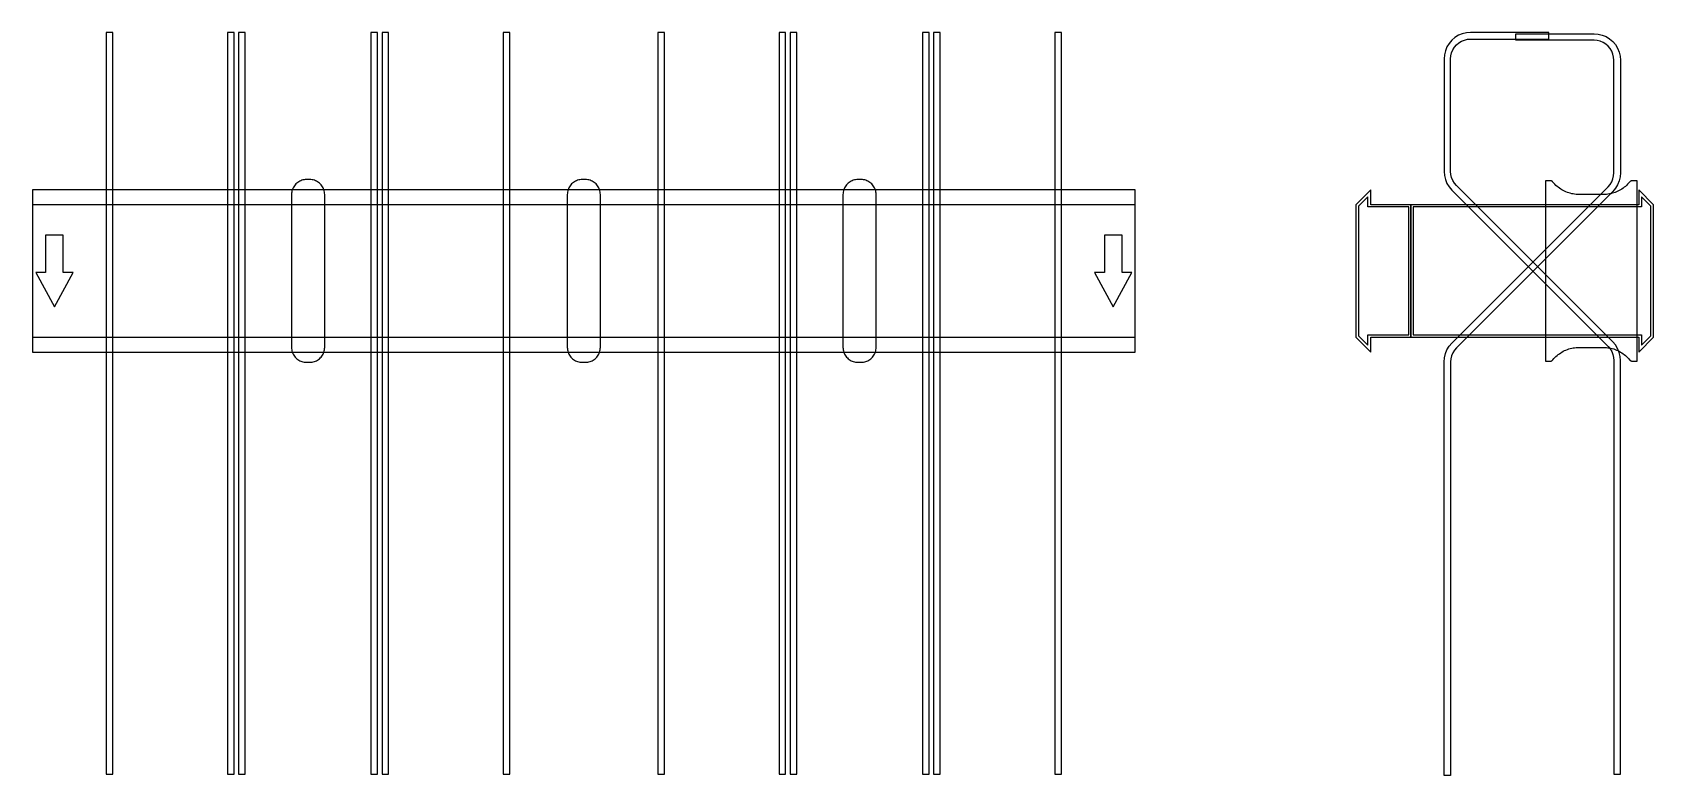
# Model space of a CAD drawing. Extents: x 0 to 1470, y -457 to 216.
import ezdxf

# ---------------------------------------------------------------- set-up
doc = ezdxf.new("R2010")
doc.units = 0
doc.layers.add('Halfen', color=7, linetype='CONTINUOUS')

msp = doc.modelspace()

# ---------------------------------------------------------------- linework, layer by layer
at = {"layer": 'Halfen', "color": 7}
for points in [[(73, -456.177), (73, 216.147), (67, 216.147), (67, -456.177)], [(183, -456.177), (183, 216.147), (177, 216.147), (177, -456.177)], [(193, -456.177), (193, 216.147), (187, 216.147), (187, -456.177)], [(313, -456.177), (313, 216.147), (307, 216.147), (307, -456.177)], [(323, -456.177), (323, 216.147), (317, 216.147), (317, -456.177)], [(433, -456.177), (433, 216.147), (427, 216.147), (427, -456.177)], [(573, -456.177), (573, 216.147), (567, 216.147), (567, -456.177)], [(683, -456.177), (683, 216.147), (677, 216.147), (677, -456.177)], [(693, -456.177), (693, 216.147), (687, 216.147), (687, -456.177)], [(813, -456.177), (813, 216.147), (807, 216.147), (807, -456.177)], [(823, -456.177), (823, 216.147), (817, 216.147), (817, -456.177)], [(933, -456.177), (933, 216.147), (927, 216.147), (927, -456.177)], [(1440, -456.177), (1440, -81.213), (1439.705, -77.459), (1438.825, -73.797), (1437.384, -70.317), (1435.416, -67.106), (1432.971, -64.243), (1291.272, 77.456), (1289.438, 79.604), (1287.962, 82.012), (1286.881, 84.621), (1286.222, 87.368), (1286, 90.184), (1286, 192.147), (1286.222, 194.963), (1286.881, 197.71), (1287.962, 200.319), (1289.438, 202.728), (1291.272, 204.875), (1293.42, 206.71), (1295.828, 208.186), (1298.438, 209.266), (1301.184, 209.926), (1304, 210.147), (1375, 210.147), (1375, 216.147), (1304, 216.147), (1300.246, 215.852), (1296.584, 214.973), (1293.104, 213.532), (1289.893, 211.564), (1287.029, 209.118), (1284.584, 206.254), (1282.616, 203.043), (1281.175, 199.564), (1280.295, 195.902), (1280, 192.147), (1280, 90.184), (1280.295, 86.429), (1281.175, 82.767), (1282.616, 79.288), (1284.584, 76.077), (1287.029, 73.213), (1428.728, -68.485), (1430.562, -70.633), (1432.038, -73.041), (1433.119, -75.651), (1433.778, -78.397), (1434, -81.213), (1434, -456.177)], [(1280, -457.324), (1280, -82.361), (1280.295, -78.606), (1281.175, -74.944), (1282.616, -71.465), (1284.584, -68.254), (1287.029, -65.39), (1428.728, 76.308), (1430.562, 78.456), (1432.038, 80.865), (1433.119, 83.474), (1433.778, 86.221), (1434, 89.036), (1434, 191), (1433.778, 193.816), (1433.119, 196.562), (1432.038, 199.172), (1430.562, 201.58), (1428.728, 203.728), (1426.58, 205.562), (1424.172, 207.038), (1421.562, 208.119), (1418.816, 208.778), (1416, 209), (1345, 209), (1345, 215), (1416, 215), (1419.754, 214.705), (1423.416, 213.825), (1426.896, 212.384), (1430.107, 210.416), (1432.971, 207.971), (1435.416, 205.107), (1437.384, 201.896), (1438.825, 198.416), (1439.705, 194.754), (1440, 191), (1440, 89.036), (1439.705, 85.282), (1438.825, 81.62), (1437.384, 78.141), (1435.416, 74.929), (1432.971, 72.066), (1291.272, -69.633), (1289.438, -71.78), (1287.962, -74.189), (1286.881, -76.798), (1286.222, -79.545), (1286, -82.361), (1286, -457.324)], [(0, -73.5), (1000, -73.5), (1000, 73.5), (0, 73.5)], [(265, -69.3), (265, -56.8), (265, 69.3), (264.958, 70.359), (264.834, 71.412), (264.627, 72.452), (264.339, 73.472), (263.972, 74.466), (263.529, 75.429), (263.011, 76.354), (262.422, 77.235), (261.765, 78.068), (261.046, 78.846), (260.268, 79.565), (259.435, 80.222), (258.554, 80.811), (257.629, 81.329), (256.666, 81.772), (255.672, 82.139), (254.652, 82.427), (253.612, 82.634), (252.559, 82.758), (251.5, 82.8), (248.5, 82.8), (247.441, 82.758), (246.388, 82.634), (245.348, 82.427), (244.328, 82.139), (243.334, 81.772), (242.371, 81.329), (241.446, 80.811), (240.565, 80.222), (239.732, 79.565), (238.954, 78.846), (238.235, 78.068), (237.578, 77.235), (236.989, 76.354), (236.471, 75.429), (236.028, 74.466), (235.661, 73.472), (235.373, 72.452), (235.166, 71.412), (235.042, 70.359), (235, 69.3), (235, -56.8), (235, -69.3), (235.042, -70.359), (235.166, -71.412), (235.373, -72.452), (235.661, -73.472), (236.028, -74.466), (236.471, -75.429), (236.989, -76.354), (237.578, -77.235), (238.235, -78.068), (238.954, -78.846), (239.732, -79.565), (240.565, -80.222), (241.446, -80.811), (242.371, -81.329), (243.334, -81.772), (244.328, -82.139), (245.348, -82.427), (246.388, -82.634), (247.441, -82.758), (248.5, -82.8), (251.5, -82.8), (252.559, -82.758), (253.612, -82.634), (254.652, -82.427), (255.672, -82.139), (256.666, -81.772), (257.629, -81.329), (258.554, -80.811), (259.435, -80.222), (260.268, -79.565), (261.046, -78.846), (261.765, -78.068), (262.422, -77.235), (263.011, -76.354), (263.529, -75.429), (263.972, -74.466), (264.339, -73.472), (264.627, -72.452), (264.834, -71.412), (264.958, -70.359), (265, -69.3)], [(515, -69.3), (515, -56.8), (515, 69.3), (514.958, 70.359), (514.834, 71.412), (514.627, 72.452), (514.339, 73.472), (513.972, 74.466), (513.529, 75.429), (513.011, 76.354), (512.422, 77.235), (511.765, 78.068), (511.046, 78.846), (510.268, 79.565), (509.435, 80.222), (508.554, 80.811), (507.629, 81.329), (506.666, 81.772), (505.672, 82.139), (504.652, 82.427), (503.612, 82.634), (502.559, 82.758), (501.5, 82.8), (498.5, 82.8), (497.441, 82.758), (496.388, 82.634), (495.348, 82.427), (494.328, 82.139), (493.334, 81.772), (492.371, 81.329), (491.446, 80.811), (490.565, 80.222), (489.732, 79.565), (488.954, 78.846), (488.235, 78.068), (487.578, 77.235), (486.989, 76.354), (486.471, 75.429), (486.028, 74.466), (485.661, 73.472), (485.373, 72.452), (485.166, 71.412), (485.042, 70.359), (485, 69.3), (485, -56.8), (485, -69.3), (485.042, -70.359), (485.166, -71.412), (485.373, -72.452), (485.661, -73.472), (486.028, -74.466), (486.471, -75.429), (486.989, -76.354), (487.578, -77.235), (488.235, -78.068), (488.954, -78.846), (489.732, -79.565), (490.565, -80.222), (491.446, -80.811), (492.371, -81.329), (493.334, -81.772), (494.328, -82.139), (495.348, -82.427), (496.388, -82.634), (497.441, -82.758), (498.5, -82.8), (501.5, -82.8), (502.559, -82.758), (503.612, -82.634), (504.652, -82.427), (505.672, -82.139), (506.666, -81.772), (507.629, -81.329), (508.554, -80.811), (509.435, -80.222), (510.268, -79.565), (511.046, -78.846), (511.765, -78.068), (512.422, -77.235), (513.011, -76.354), (513.529, -75.429), (513.972, -74.466), (514.339, -73.472), (514.627, -72.452), (514.834, -71.412), (514.958, -70.359), (515, -69.3)], [(765, -69.3), (765, -56.8), (765, 69.3), (764.958, 70.359), (764.834, 71.412), (764.627, 72.452), (764.339, 73.472), (763.972, 74.466), (763.529, 75.429), (763.011, 76.354), (762.422, 77.235), (761.765, 78.068), (761.046, 78.846), (760.268, 79.565), (759.435, 80.222), (758.554, 80.811), (757.629, 81.329), (756.666, 81.772), (755.672, 82.139), (754.652, 82.427), (753.612, 82.634), (752.559, 82.758), (751.5, 82.8), (748.5, 82.8), (747.441, 82.758), (746.388, 82.634), (745.348, 82.427), (744.328, 82.139), (743.334, 81.772), (742.371, 81.329), (741.446, 80.811), (740.565, 80.222), (739.732, 79.565), (738.954, 78.846), (738.235, 78.068), (737.578, 77.235), (736.989, 76.354), (736.471, 75.429), (736.028, 74.466), (735.661, 73.472), (735.373, 72.452), (735.166, 71.412), (735.042, 70.359), (735, 69.3), (735, -56.8), (735, -69.3), (735.042, -70.359), (735.166, -71.412), (735.373, -72.452), (735.661, -73.472), (736.028, -74.466), (736.471, -75.429), (736.989, -76.354), (737.578, -77.235), (738.235, -78.068), (738.954, -78.846), (739.732, -79.565), (740.565, -80.222), (741.446, -80.811), (742.371, -81.329), (743.334, -81.772), (744.328, -82.139), (745.348, -82.427), (746.388, -82.634), (747.441, -82.758), (748.5, -82.8), (751.5, -82.8), (752.559, -82.758), (753.612, -82.634), (754.652, -82.427), (755.672, -82.139), (756.666, -81.772), (757.629, -81.329), (758.554, -80.811), (759.435, -80.222), (760.268, -79.565), (761.046, -78.846), (761.765, -78.068), (762.422, -77.235), (763.011, -76.354), (763.529, -75.429), (763.972, -74.466), (764.339, -73.472), (764.627, -72.452), (764.834, -71.412), (764.958, -70.359), (765, -69.3)], [(1250, -60), (1250, 60), (1213.5, 60), (1213.5, 73.5), (1200, 60), (1200, -60), (1213.5, -73.5), (1213.5, -60)], [(1470, -60), (1470, 60), (1456.5, 73.5), (1456.5, 60), (1250, 60), (1250, -60), (1456.5, -60), (1456.5, -73.5)], [(1455, -81.8), (1455, 81.8), (1451, 81.8), (1450.846, 81.797), (1450.691, 81.786), (1450.538, 81.769), (1450.385, 81.746), (1450.234, 81.715), (1450.084, 81.678), (1449.936, 81.634), (1449.789, 81.584), (1449.646, 81.527), (1449.505, 81.464), (1449.366, 81.395), (1449.231, 81.32), (1449.1, 81.239), (1448.972, 81.153), (1448.848, 81.06), (1448.728, 80.963), (1448.613, 80.86), (1448.502, 80.752), (1448.397, 80.639), (1448.296, 80.522), (1447.41, 79.491), (1446.479, 78.5), (1445.505, 77.551), (1444.491, 76.646), (1443.437, 75.787), (1442.347, 74.975), (1441.222, 74.211), (1440.064, 73.499), (1438.876, 72.838), (1437.66, 72.23), (1436.418, 71.676), (1435.153, 71.178), (1433.867, 70.736), (1432.563, 70.351), (1431.243, 70.024), (1429.911, 69.756), (1428.567, 69.547), (1427.216, 69.397), (1425.859, 69.307), (1424.5, 69.277), (1402.5, 69.277), (1401.141, 69.307), (1399.784, 69.397), (1398.433, 69.547), (1397.089, 69.756), (1395.757, 70.024), (1394.437, 70.351), (1393.133, 70.736), (1391.847, 71.178), (1390.582, 71.676), (1389.34, 72.23), (1388.124, 72.838), (1386.936, 73.499), (1385.778, 74.211), (1384.653, 74.975), (1383.563, 75.787), (1382.509, 76.646), (1381.495, 77.551), (1380.521, 78.5), (1379.59, 79.491), (1378.704, 80.522), (1378.603, 80.639), (1378.498, 80.752), (1378.387, 80.86), (1378.272, 80.963), (1378.152, 81.06), (1378.028, 81.153), (1377.9, 81.239), (1377.769, 81.32), (1377.634, 81.395), (1377.495, 81.464), (1377.354, 81.527), (1377.211, 81.584), (1377.064, 81.634), (1376.916, 81.678), (1376.766, 81.715), (1376.615, 81.746), (1376.462, 81.769), (1376.309, 81.786), (1376.154, 81.797), (1376, 81.8), (1372, 81.8), (1372, -81.8), (1376, -81.8), (1376.154, -81.797), (1376.309, -81.786), (1376.462, -81.769), (1376.615, -81.746), (1376.766, -81.715), (1376.916, -81.678), (1377.064, -81.634), (1377.211, -81.584), (1377.354, -81.527), (1377.495, -81.464), (1377.634, -81.395), (1377.769, -81.32), (1377.9, -81.239), (1378.028, -81.153), (1378.152, -81.06), (1378.272, -80.963), (1378.387, -80.86), (1378.498, -80.752), (1378.603, -80.639), (1378.704, -80.522), (1379.59, -79.491), (1380.521, -78.5), (1381.495, -77.551), (1382.509, -76.646), (1383.563, -75.787), (1384.653, -74.975), (1385.778, -74.211), (1386.936, -73.499), (1388.124, -72.838), (1389.34, -72.23), (1390.582, -71.676), (1391.847, -71.178), (1393.133, -70.736), (1394.437, -70.351), (1395.757, -70.024), (1397.089, -69.756), (1398.433, -69.547), (1399.784, -69.397), (1401.141, -69.307), (1402.5, -69.277), (1424.5, -69.277), (1425.859, -69.307), (1427.216, -69.397), (1428.567, -69.547), (1429.911, -69.756), (1431.243, -70.024), (1432.563, -70.351), (1433.867, -70.736), (1435.153, -71.178), (1436.418, -71.676), (1437.66, -72.23), (1438.876, -72.838), (1440.064, -73.499), (1441.222, -74.211), (1442.347, -74.975), (1443.437, -75.787), (1444.491, -76.646), (1445.505, -77.551), (1446.479, -78.5), (1447.41, -79.491), (1448.296, -80.522), (1448.397, -80.639), (1448.502, -80.752), (1448.613, -80.86), (1448.728, -80.963), (1448.848, -81.06), (1448.972, -81.153), (1449.1, -81.239), (1449.231, -81.32), (1449.366, -81.395), (1449.505, -81.464), (1449.646, -81.527), (1449.789, -81.584), (1449.936, -81.634), (1450.084, -81.678), (1450.234, -81.715), (1450.385, -81.746), (1450.538, -81.769), (1450.691, -81.786), (1450.846, -81.797), (1451, -81.8)], [(0, -60), (1000, -60), (1000, 60), (0, 60)], [(1248, -58), (1248, 58), (1211, 58), (1211, 67.25), (1202.5, 58.75), (1202.5, -58.75), (1211, -67.25), (1211, -58)], [(1467.5, -58.75), (1467.5, 58.75), (1459, 67.25), (1459, 58), (1252, 58), (1252, -58), (1459, -58), (1459, -67.25)], [(20, -32.5), (37, -1.5), (28, -1.5), (28, 32.5), (12, 32.5), (12, -1.5), (3, -1.5)], [(980, -32.5), (997, -1.5), (988, -1.5), (988, 32.5), (972, 32.5), (972, -1.5), (963, -1.5)]]:
    msp.add_lwpolyline(points, close=True, dxfattribs=at)

doc.saveas('drawing.dxf')
